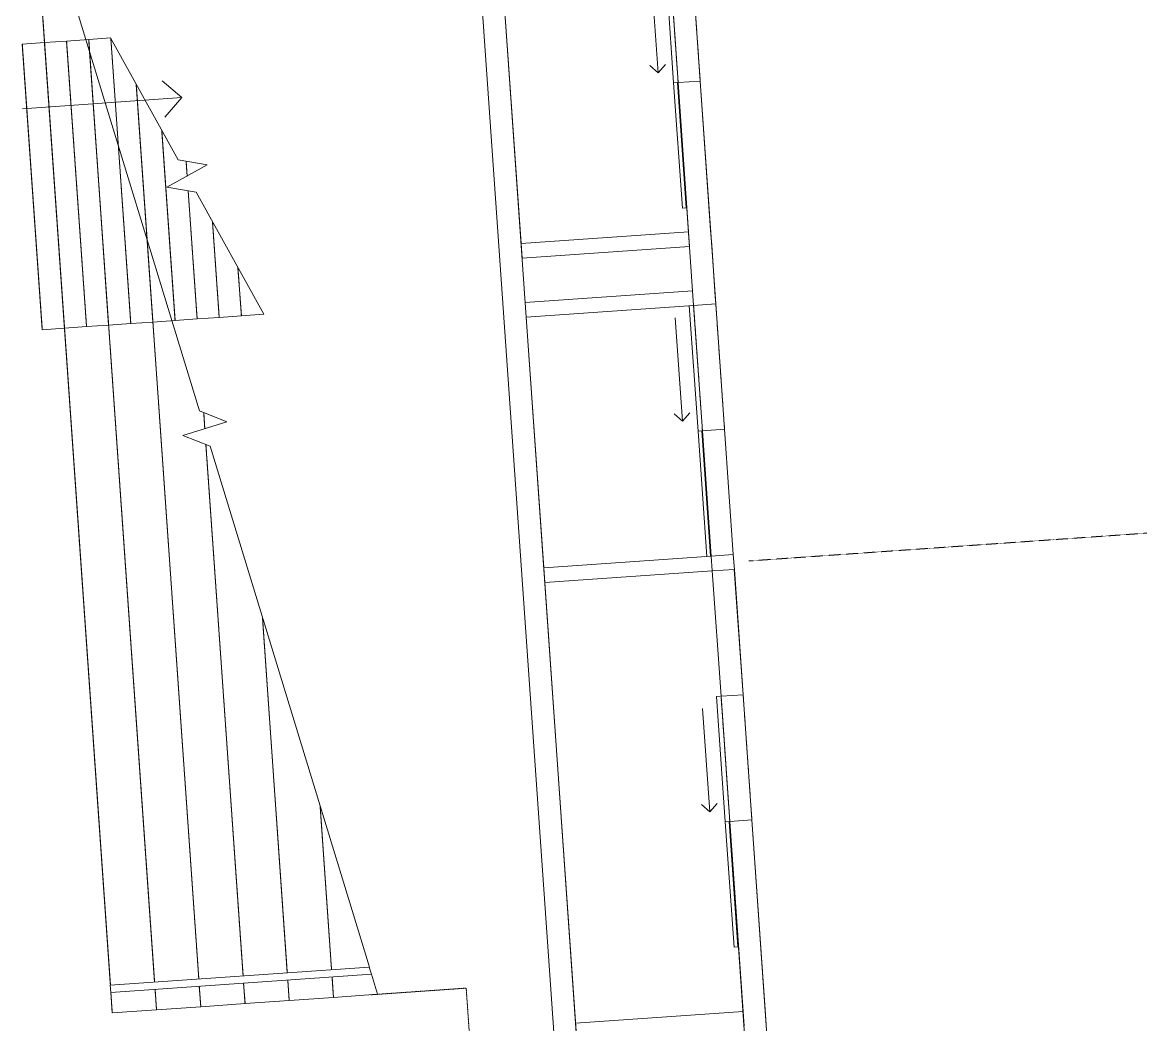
# Model space of a CAD drawing. Header units: millimetres. Extents: x 306 to 836129804, y -168137 to 818603917.
# Drawn here: x 833810716 to 833825848, y 817933616 to 817947180 of the extents above; entities that cross this region are included whole.
import ezdxf

# ---------------------------------------------------------------- set-up
doc = ezdxf.new("R2010")
doc.units = ezdxf.units.MM
doc.header["$LTSCALE"] = 3
for name, pattern in [('HIDDEN', [0.375, 0.25, -0.125]), ('Long Dash', [13.5, 9, -4.5]), ('Overhead', [1.8, 1.2, -0.6])]:
    doc.linetypes.add(name, pattern=pattern)
for name, color, linetype, lineweight in [('A-010-M_LINE', 251, 'Continuous', 13), ('A-200-M_WALL_EXT', 251, 'Continuous', 13), ('A-200-M_WALL_INT', 251, 'Continuous', 13), ('A-242-M_STAIR', 251, 'Continuous', 13), ('A-242-MB_STAIR', 251, 'Continuous', 13), ('A-325-M_DOOR', 251, 'Continuous', 13), ('A-325-MH_DOOR', 251, 'Long Dash', 13), ('A-340-M_RAILING', 251, 'Continuous', 13), ('A-810-M_ROOMS', 251, 'Continuous', 13)]:
    doc.layers.add(name, color=color, linetype=linetype, lineweight=lineweight)
doc.layers.add('UAJ-00XREF', color=7, linetype='Continuous')

# ---------------------------------------------------------------- blocks, each defined once
blk = doc.blocks.new('Railing - Railing-16395261-0300')
at = {"layer": 'A-340-M_RAILING'}
for p, q in [((8957, 14232), (12470, 14232)), ((8957, 14132), (8957, 14232)), ((12493, 14132), (12470, 14232)), ((8957, 14132), (12493, 14132))]:
    blk.add_line(p, q, dxfattribs=at)
blk = doc.blocks.new('ARC_OPN_INT - 1700x2100-26846197-0300')
at = {"layer": 'A-325-MH_DOOR'}
for p, q in [((-850, 150), (850, 150)), ((-850, -150), (850, -150))]:
    blk.add_line(p, q, dxfattribs=at)
blk = doc.blocks.new('ARC_DOOR_FOLDING_F2-MT_LC - ARC_DOOR_FOLDING_F2-MT_LC-39308578-0300')
at = {"layer": 'A-325-M_DOOR'}
for p, q in [((-1100, 253), (-994, 359)), ((-1100, 253), (-994, 147)), ((-1100, 253), (300, 253)), ((-2950, 53), (-1250, 53)), ((-2950, 3), (-2950, 53)), ((-1250, 3), (-2950, 3))]:
    blk.add_line(p, q, dxfattribs=at)
at = {"layer": 'A-325-M_DOOR', "lineweight": 9}
for p, q in [((-1250, 53), (-1250, 3)), ((450, 53), (-1250, 53)), ((450, 53), (450, 3))]:
    blk.add_line(p, q, dxfattribs=at)
blk = doc.blocks.new('ARC_OPN_INT - 1700x2100-35741808-0300')
at = {"layer": 'A-325-MH_DOOR'}
for p, q in [((-850, 150), (850, 150)), ((-850, -150), (850, -150))]:
    blk.add_line(p, q, dxfattribs=at)
blk = doc.blocks.new('3A35X-MAGP-P-MP-00')
at = {"layer": 'A-010-M_LINE'}
for p in [(834392363, 817946391), (834390470, 817946011), (834392397, 817945897)]:
    blk.add_line(p, (834392627, 817946162), dxfattribs=at)
at = {"layer": 'A-010-M_LINE', "linetype": 'HIDDEN'}
blk.add_line((834400299, 817939891), (834408005, 817940430), dxfattribs=at)
at = {"layer": 'A-010-M_LINE', "linetype": 'Overhead'}
for p, q in [((834395185, 817934020), (834396475, 817934110)), ((834396475, 817934110), (834396788, 817929621))]:
    blk.add_line(p, q, dxfattribs=at)
at = {"layer": 'A-200-M_WALL_EXT', "lineweight": 13}
for p, q in [((834397971, 817933403), (834396923, 817948392)), ((834397671, 817933382), (834396624, 817948371)), ((834399342, 817946365), (834399641, 817946386)), ((834399342, 817946365), (834399553, 817943348)), ((834399852, 817943369), (834399641, 817946386)), ((834399553, 817943348), (834399852, 817943369)), ((834399672, 817941652), (834399971, 817941673)), ((834399672, 817941652), (834399790, 817939956)), ((834400089, 817939977), (834399971, 817941673)), ((834399790, 817939956), (834400089, 817939977)), ((834399804, 817939756), (834400103, 817939777)), ((834400222, 817938081), (834400103, 817939777)), ((834399804, 817939756), (834399923, 817938061)), ((834399923, 817938061), (834400222, 817938081)), ((834400041, 817936365), (834400341, 817936386)), ((834400041, 817936365), (834400302, 817932636)), ((834400607, 817932570), (834400341, 817936386))]:
    blk.add_line(p, q, dxfattribs=at)
at = {"layer": 'A-200-M_WALL_INT'}
for p, q in [((834397217, 817944187), (834399483, 817944345)), ((834399483, 817944345), (834399497, 817944146)), ((834397217, 817944187), (834397231, 817943987)), ((834399497, 817944146), (834397231, 817943987)), ((834397273, 817943389), (834399539, 817943547)), ((834399539, 817943547), (834399553, 817943348)), ((834397273, 817943389), (834397287, 817943189)), ((834399553, 817943348), (834397287, 817943189)), ((834397524, 817939798), (834399790, 817939956)), ((834399790, 817939956), (834399804, 817939756)), ((834397524, 817939798), (834397538, 817939598)), ((834399804, 817939756), (834397538, 817939598)), ((834397954, 817933637), (834400221, 817933795)), ((834400221, 817933795), (834400235, 817933595)), ((834397954, 817933637), (834397968, 817933437))]:
    blk.add_line(p, q, dxfattribs=at)
at = {"layer": 'A-242-M_STAIR'}
for p, q in [((834390625, 817948959), (834391660, 817934151)), ((834390469, 817946886), (834390768, 817946906)), ((834390469, 817946886), (834390739, 817943020)), ((834390768, 817946906), (834391068, 817946927)), ((834390768, 817946906), (834391039, 817943041)), ((834391068, 817946927), (834391367, 817946948)), ((834391068, 817946927), (834391338, 817943062)), ((834391367, 817946948), (834391663, 817946969)), ((834391367, 817946948), (834391637, 817943083)), ((834391667, 817946962), (834391936, 817943104)), ((834391378, 817946786), (834392259, 817934193)), ((834392011, 817946341), (834392236, 817943125)), ((834392355, 817945720), (834392535, 817943146)), ((834392685, 817945300), (834392699, 817945099)), ((834392713, 817944899), (834392834, 817943166)), ((834393043, 817944478), (834393133, 817943187)), ((834392158, 817944234), (834392857, 817934235)), ((834393387, 817943857), (834393433, 817943208)), ((834391637, 817943083), (834391936, 817943104)), ((834391936, 817943104), (834392236, 817943125)), ((834392236, 817943125), (834392535, 817943146)), ((834392535, 817943146), (834392834, 817943166)), ((834392834, 817943166), (834393133, 817943187)), ((834393133, 817943187), (834393433, 817943208)), ((834393433, 817943208), (834393732, 817943229)), ((834393731, 817943237), (834393732, 817943229)), ((834393732, 817943229), (834393735, 817943229)), ((834390739, 817943020), (834391039, 817943041)), ((834391039, 817943041), (834391338, 817943062)), ((834391338, 817943062), (834391637, 817943083)), ((834392923, 817941898), (834392938, 817941682)), ((834392953, 817941466), (834393456, 817934276)), ((834393718, 817939130), (834394054, 817934318)), ((834394498, 817936579), (834394653, 817934360)), ((834393463, 817934177), (834393482, 817933901)), ((834394061, 817934219), (834394080, 817933943)), ((834394660, 817934260), (834394679, 817933985)), ((834391667, 817934051), (834391686, 817933776)), ((834392265, 817934093), (834392285, 817933818)), ((834392864, 817934135), (834392883, 817933859)), ((834394679, 817933985), (834395277, 817934027)), ((834392883, 817933859), (834393482, 817933901)), ((834393482, 817933901), (834394080, 817933943)), ((834394080, 817933943), (834394679, 817933985)), ((834391686, 817933776), (834392285, 817933818)), ((834392285, 817933818), (834392883, 817933859))]:
    blk.add_line(p, q, dxfattribs=at)
at = {"layer": 'A-242-M_STAIR', "linetype": 'Overhead'}
for p, q in [((834390625, 817948959), (834391660, 817934151)), ((834390469, 817946886), (834390739, 817943020)), ((834390768, 817946906), (834391039, 817943041)), ((834391068, 817946927), (834391338, 817943062)), ((834391367, 817946948), (834391637, 817943083)), ((834391667, 817946962), (834391936, 817943104)), ((834391378, 817946786), (834392259, 817934193)), ((834392011, 817946341), (834392236, 817943125)), ((834392355, 817945720), (834392535, 817943146)), ((834392685, 817945300), (834392699, 817945099)), ((834392713, 817944899), (834392834, 817943166)), ((834393043, 817944478), (834393133, 817943187)), ((834392158, 817944234), (834392857, 817934235)), ((834393387, 817943857), (834393433, 817943208)), ((834393731, 817943237), (834393732, 817943229)), ((834392923, 817941898), (834392938, 817941682)), ((834392953, 817941466), (834393456, 817934276)), ((834393718, 817939130), (834394054, 817934318)), ((834394498, 817936579), (834394653, 817934360)), ((834393463, 817934177), (834393482, 817933901)), ((834394061, 817934219), (834394080, 817933943)), ((834394660, 817934260), (834394679, 817933985)), ((834391667, 817934051), (834391686, 817933776)), ((834392265, 817934093), (834392285, 817933818)), ((834392864, 817934135), (834392883, 817933859))]:
    blk.add_line(p, q, dxfattribs=at)
at = {"layer": 'A-242-MB_STAIR'}
for p, q in [((834392865, 817941921), (834390598, 817949338)), ((834392578, 817945318), (834391663, 817946969)), ((834392426, 817944948), (834392972, 817945251)), ((834392972, 817945251), (834392578, 817945318)), ((834392820, 817944881), (834392426, 817944948)), ((834393735, 817943229), (834392820, 817944881)), ((834393237, 817941774), (834392865, 817941921)), ((834392639, 817941591), (834393237, 817941774)), ((834393011, 817941443), (834392639, 817941591)), ((834395165, 817934396), (834393011, 817941443)), ((834395277, 817934027), (834395195, 817934298))]:
    blk.add_line(p, q, dxfattribs=at)
at = {"layer": 'A-810-M_ROOMS', "flags": 128}
blk.add_lwpolyline([(834408227, 817950169), (834399420, 817949553), (834399523, 817948082), (834399523, 817948082), (834399641, 817946386), (834399783, 817944368), (834399797, 817944165), (834399845, 817943468), (834399852, 817943369), (834399971, 817941673), (834400089, 817939978), (834400104, 817939776), (834400222, 817938081), (834400341, 817936386), (834400520, 817933817), (834400534, 817933615)], dxfattribs=at)
for points in [[(834399121, 817949533), (834396854, 817949374), (834396873, 817949100), (834397831, 817949167), (834397889, 817948344), (834396931, 817948277), (834397217, 817944187), (834399483, 817944345), (834399342, 817946365), (834399224, 817948061), (834399224, 817948061)], [(834399553, 817943348), (834397287, 817943189), (834397524, 817939798), (834399790, 817939956), (834399672, 817941652)], [(834399804, 817939756), (834397538, 817939598), (834397954, 817933637), (834400221, 817933795), (834400041, 817936365), (834399923, 817938061)]]:
    blk.add_lwpolyline(points, close=True, dxfattribs=at)
at = {"layer": 'A-325-M_DOOR'}
for name, p, rotation in [('ARC_DOOR_FOLDING_F2-MT_LC - ARC_DOOR_FOLDING_F2-MT_LC-39308578-0300', (834399248, 817947612), 93.9989085257705), ('ARC_OPN_INT - 1700x2100-26846197-0300', (834399433, 817947224), 93.99890852577148), ('ARC_DOOR_FOLDING_F2-MT_LC - ARC_DOOR_FOLDING_F2-MT_LC-39308578-0300', (834399578, 817942898), 93.99890852577161), ('ARC_OPN_INT - 1700x2100-26846197-0300', (834399762, 817942510), 93.99890852577148), ('ARC_DOOR_FOLDING_F2-MT_LC - ARC_DOOR_FOLDING_F2-MT_LC-39308578-0300', (834399947, 817937611), 93.99890852577155), ('ARC_OPN_INT - 1700x2100-35741808-0300', (834400132, 817937223), 93.99890852577148)]:
    blk.add_blockref(name, p, dxfattribs=dict(at, rotation=rotation))
at = {"layer": 'A-340-M_RAILING', "rotation": 3.998908525771384}
blk.add_blockref('Railing - Railing-16395261-0300', (834383717, 817919329), dxfattribs=at)

msp = doc.modelspace()

# ---------------------------------------------------------------- block references
at = {"layer": 'UAJ-00XREF', "ltscale": 0.5}
msp.add_blockref('3A35X-MAGP-P-MP-00', (-579753, 0), dxfattribs=at)

doc.saveas('drawing.dxf')
